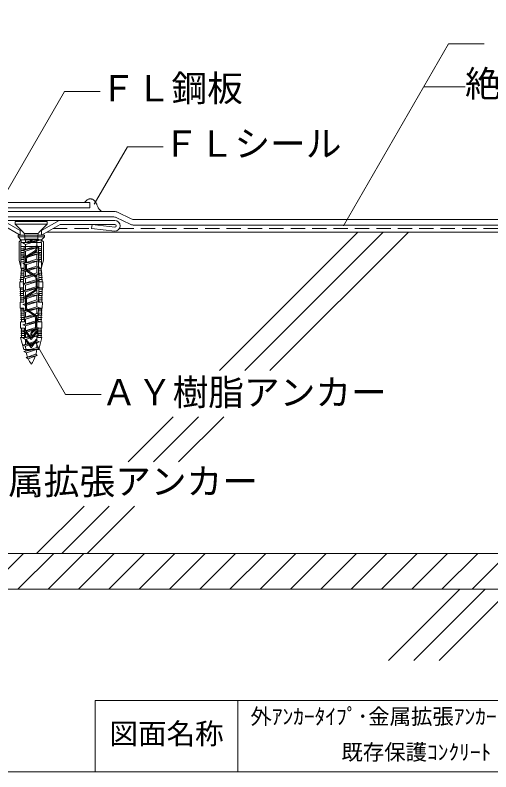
# Model space of a CAD drawing. Units: millimetres on the paper, with parts at other scales. Extents: x -135 to 135, y -94 to 92.
# Drawn here: x 3.8 to 70.4, y -88 to 18 of the extents above; entities that cross this region are included whole.
import ezdxf
from ezdxf.enums import TextEntityAlignment as Align

# ---------------------------------------------------------------- set-up
doc = ezdxf.new("R2010")
doc.units = ezdxf.units.MM
doc.linetypes.add('DASHED2', pattern=[3, 2, -1])
for name, color, linetype, lineweight in [('1-3_断熱材', 5, 'DASHED2', 9), ('1-4_リベットルーフ', 3, 'Continuous', 9), ('1-5_ＦＬ鋼板・ディスク', 7, 'Continuous', 9), ('1-6_アンカー類', 7, 'Continuous', 9), ('1-A_元図・躯体', 33, 'Continuous', 18), ('E-1', 7, 'Continuous', 9), ('F-F', 7, 'Continuous', 9)]:
    doc.layers.add(name, color=color, linetype=linetype, lineweight=lineweight)
doc.layers.add('E-0', color=7, linetype='Continuous')
doc.styles.add('ＭＳ ゴシック', font='')
doc.styles.get('ＭＳ ゴシック').set_extended_font_data('MS Gothic')

msp = doc.modelspace()

# ---------------------------------------------------------------- linework, layer by layer
at = {"layer": '1-3_断熱材'}
for p, q in [((9.099, -11.918), (14.771, -11.918)), ((18.404, -11.918), (95.598, -11.918))]:
    msp.add_line(p, q, dxfattribs=at)
at = {"layer": '1-4_リベットルーフ'}
for p, q in [((-8.693, -8.285), (14.26, -8.285)), ((14.26, -9.035), (14.26, -8.285)), ((-8.894, -9.035), (14.26, -9.035)), ((17.702, -9.535), (-5.74, -9.535)), ((17.53, -10.285), (-5.74, -10.285)), ((19.895, -11.318), (17.965, -10.385)), ((20.067, -10.568), (18.137, -9.635)), ((20.33, -11.418), (95.598, -11.418)), ((20.502, -10.668), (95.598, -10.668))]:
    msp.add_line(p, q, dxfattribs=at)
msp.add_lwpolyline([(13.55, -8.22), (13.599, -8.167), (13.685, -8.076), (13.773, -7.991), (13.864, -7.914), (13.961, -7.849), (14.064, -7.799), (14.128, -7.778), (14.165, -7.769), (14.23, -7.759), (14.296, -7.755), (14.364, -7.756), (14.431, -7.764), (14.497, -7.777), (14.534, -7.787), (14.617, -7.817), (14.75, -7.889), (14.871, -7.983), (14.978, -8.095), (15.072, -8.22), (15.153, -8.356), (15.193, -8.437), (15.218, -8.493), (15.257, -8.59), (15.293, -8.686), (15.328, -8.782), (15.366, -8.875), (15.409, -8.965), (15.437, -9.015), (15.471, -9.068), (15.536, -9.155), (15.609, -9.237), (15.688, -9.317), (15.771, -9.393), (15.856, -9.468), (15.907, -9.512)], dxfattribs=at)
for centre, start, end in [((17.702, -10.535), 64.20016, 90), ((17.53, -11.285), 64.20016, 90), ((20.502, -9.668), 244.20016, 270), ((20.33, -10.418), 244.20016, 270)]:
    msp.add_arc(centre, 1, start, end, dxfattribs=at)
at = {"layer": '1-5_ＦＬ鋼板・ディスク'}
for p, q in [((-5.74, -10.785), (17.759, -10.785)), ((4.509, -12.835), (1.911, -11.335)), ((4.509, -12.2), (2.059, -10.785)), ((7.509, -12.2), (9.96, -10.785)), ((7.509, -12.835), (10.107, -11.335)), ((10.107, -11.335), (17.759, -11.335)), ((14.576, -11.339), (14.509, -11.885)), ((17.782, -11.734), (14.576, -11.339)), ((4.509, -12.2), (4.509, -12.835)), ((7.509, -12.2), (7.509, -12.835)), ((17.759, -12.285), (14.509, -11.885))]:
    msp.add_line(p, q, dxfattribs=at)
for radius, start in [(0.75, 270), (0.2, 276.59439)]:
    msp.add_arc((17.759, -11.535), radius, start, 90, dxfattribs=at)
at = {"layer": '1-6_アンカー類', "color": 4}
for p, q in [((3.801, -10.918), (3.801, -11.288)), ((8.301, -10.918), (3.801, -10.918)), ((4.984, -12.471), (3.801, -11.288)), ((7.117, -12.471), (8.301, -11.288)), ((6.971, -12.618), (5.131, -12.618)), ((6.675, -13.418), (4.888, -13.973)), ((5.131, -12.825), (5.131, -13.418)), ((6.971, -13.418), (5.131, -13.418)), ((5.252, -13.418), (5.252, -13.86)), ((6.85, -13.641), (6.85, -14.313)), ((6.971, -12.825), (6.971, -13.418)), ((7.215, -13.527), (6.971, -13.418)), ((6.85, -14.313), (4.888, -14.923)), ((7.215, -14.477), (4.888, -14.923)), ((5.252, -14.138), (5.252, -14.81)), ((7.215, -14.477), (6.85, -14.313)), ((6.85, -14.591), (6.85, -15.262)), ((6.852, -15.262), (4.89, -15.873)), ((7.217, -15.427), (4.89, -15.873)), ((5.252, -15.088), (5.252, -15.76)), ((6.85, -15.541), (6.85, -16.213)), ((7.217, -15.427), (6.852, -15.262)), ((6.85, -16.213), (4.888, -16.823)), ((7.215, -16.377), (4.888, -16.823)), ((5.252, -16.036), (5.252, -16.71)), ((7.215, -16.377), (6.85, -16.213)), ((6.85, -16.491), (6.85, -17.165)), ((6.85, -17.165), (4.888, -17.775)), ((7.215, -17.329), (4.888, -17.775)), ((5.252, -16.988), (5.252, -17.662)), ((5.252, -17.939), (5.252, -18.612)), ((7.215, -17.329), (6.85, -17.165)), ((6.85, -17.442), (6.85, -18.114)), ((6.85, -19.064), (4.888, -19.675)), ((6.852, -18.114), (4.89, -18.724)), ((7.217, -18.278), (4.89, -18.724)), ((5.252, -18.889), (5.252, -19.562)), ((6.85, -18.392), (6.85, -19.064)), ((7.215, -19.229), (6.85, -19.064)), ((7.217, -18.278), (6.852, -18.114)), ((7.215, -19.229), (4.888, -19.675)), ((6.85, -20.016), (4.888, -20.626)), ((5.252, -19.839), (5.252, -20.513)), ((6.85, -19.342), (6.85, -20.016)), ((7.215, -20.18), (6.85, -20.016)), ((7.215, -20.18), (4.888, -20.626)), ((6.85, -20.967), (4.888, -21.578)), ((7.215, -21.132), (4.888, -21.578)), ((5.252, -20.791), (5.252, -21.465)), ((6.85, -20.294), (6.85, -20.967)), ((7.215, -21.132), (6.85, -20.967)), ((6.85, -21.917), (4.888, -22.528)), ((7.215, -22.082), (4.888, -22.528)), ((5.252, -21.742), (5.252, -22.415)), ((6.85, -21.245), (6.85, -21.917)), ((7.215, -22.082), (6.85, -21.917)), ((6.85, -22.195), (6.85, -22.867)), ((6.85, -22.867), (4.888, -23.478)), ((7.215, -23.032), (4.888, -23.478)), ((5.252, -22.692), (5.252, -23.365)), ((7.215, -23.032), (6.85, -22.867)), ((6.85, -23.145), (6.85, -23.817)), ((6.852, -23.817), (4.89, -24.427)), ((7.217, -23.981), (4.89, -24.427)), ((5.252, -23.642), (5.252, -24.315)), ((6.85, -24.095), (6.85, -24.767)), ((7.217, -23.981), (6.852, -23.817)), ((6.85, -24.767), (4.888, -25.378)), ((7.215, -24.932), (4.888, -25.378)), ((5.252, -24.591), (5.252, -25.264)), ((7.215, -24.932), (6.85, -24.767)), ((6.85, -25.045), (6.85, -25.717)), ((6.85, -25.717), (4.888, -26.328)), ((7.215, -25.882), (4.888, -26.328)), ((5.252, -25.542), (5.252, -26.214)), ((5.252, -26.492), (5.252, -27.164)), ((7.215, -25.882), (6.85, -25.717)), ((6.85, -25.995), (6.85, -26.667)), ((6.85, -26.667), (4.888, -27.278)), ((7.215, -26.832), (4.888, -27.278)), ((5.252, -27.442), (5.252, -28.114)), ((7.215, -26.832), (6.85, -26.667)), ((6.85, -26.945), (6.85, -27.617)), ((6.85, -27.617), (4.888, -28.228)), ((7.215, -27.782), (4.888, -28.228)), ((6.843, -28.567), (5.007, -29.153)), ((7.208, -28.732), (6.843, -28.567)), ((7.215, -27.782), (6.85, -27.617)), ((6.85, -27.895), (6.85, -28.381)), ((6.873, -29.684), (5.353, -29.975))]:
    msp.add_line(p, q, dxfattribs=at)
at = {"layer": '1-6_アンカー類'}
for p, q in [((4.218, -13.082), (4.218, -12.857)), ((7.893, -12.857), (4.218, -12.857)), ((7.893, -13.082), (4.218, -13.082)), ((4.611, -13.507), (4.218, -13.082)), ((4.661, -13.507), (4.361, -13.757)), ((4.361, -16.357), (4.361, -13.757)), ((7.501, -13.507), (4.611, -13.507)), ((4.661, -13.857), (4.661, -13.507)), ((5.931, -13.857), (5.931, -13.507)), ((5.931, -13.857), (6.056, -13.757)), ((6.181, -13.857), (6.056, -13.757)), ((6.181, -13.857), (6.181, -13.507)), ((7.751, -13.757), (7.451, -13.507)), ((7.451, -13.857), (7.451, -13.507)), ((7.501, -13.507), (7.893, -13.082)), ((7.751, -16.357), (7.751, -13.757)), ((7.893, -13.082), (7.893, -12.857)), ((7.501, -13.857), (4.611, -13.857)), ((4.611, -17.457), (4.611, -13.857)), ((7.501, -14.407), (4.611, -14.407)), ((5.056, -14.757), (4.611, -14.757)), ((5.056, -17.457), (5.056, -14.407)), ((6.731, -14.659), (6.731, -14.407)), ((6.881, -14.659), (6.881, -14.407)), ((7.056, -17.457), (7.056, -14.407)), ((7.501, -14.757), (7.056, -14.757)), ((7.501, -17.457), (7.501, -13.857)), ((5.069, -15.007), (4.611, -15.007)), ((5.056, -15.257), (4.611, -15.257)), ((5.056, -15.507), (4.611, -15.507)), ((5.056, -15.757), (4.611, -15.757)), ((5.528, -15.708), (6.502, -15.079)), ((5.609, -15.834), (6.583, -15.205)), ((7.501, -15.007), (7.056, -15.007)), ((7.501, -15.257), (7.056, -15.257)), ((7.501, -15.507), (7.056, -15.507)), ((7.501, -15.757), (7.056, -15.757)), ((4.611, -17.307), (4.361, -16.357)), ((5.056, -16.007), (4.611, -16.007)), ((5.056, -16.257), (4.611, -16.257)), ((5.056, -16.557), (4.611, -16.557)), ((5.231, -16.707), (5.231, -16.254)), ((5.381, -16.707), (5.231, -16.707)), ((5.381, -16.707), (5.381, -16.254)), ((7.501, -16.007), (7.056, -16.007)), ((7.501, -16.257), (7.056, -16.257)), ((7.501, -16.557), (7.056, -16.557)), ((7.751, -16.357), (7.501, -17.307)), ((4.524, -19.357), (4.691, -17.457)), ((5.041, -17.857), (4.579, -17.857)), ((5.052, -17.557), (4.606, -17.557)), ((5.056, -17.457), (4.611, -17.457)), ((4.985, -19.357), (5.056, -17.457)), ((5.231, -17.409), (5.231, -16.957)), ((5.381, -16.957), (5.231, -16.957)), ((5.381, -17.409), (5.381, -16.957)), ((5.528, -17.955), (6.502, -18.584)), ((5.609, -17.829), (6.583, -18.458)), ((7.501, -17.457), (7.056, -17.457)), ((7.126, -19.359), (7.056, -17.457)), ((7.505, -17.557), (7.056, -17.557)), ((7.532, -17.857), (7.07, -17.857)), ((7.587, -19.357), (7.42, -17.457)), ((4.996, -19.057), (4.474, -19.057)), ((5.007, -18.757), (4.5, -18.757)), ((5.018, -18.457), (4.527, -18.457)), ((5.03, -18.157), (4.553, -18.157)), ((6.731, -20.159), (6.731, -19.004)), ((6.881, -20.159), (6.881, -19.004)), ((7.558, -18.157), (7.081, -18.157)), ((7.584, -18.457), (7.093, -18.457)), ((7.611, -18.757), (7.104, -18.757)), ((7.637, -19.057), (7.115, -19.057)), ((4.443, -20.207), (4.443, -19.357)), ((4.985, -19.357), (4.443, -19.357)), ((4.981, -20.207), (4.985, -19.353)), ((7.668, -19.357), (7.126, -19.357)), ((7.131, -20.207), (7.126, -19.359)), ((7.668, -20.207), (7.668, -19.357)), ((4.981, -20.207), (4.443, -20.207)), ((4.986, -20.407), (4.452, -20.407)), ((4.993, -20.707), (4.46, -20.707)), ((5.001, -21.007), (4.467, -21.007)), ((4.574, -22.207), (4.524, -20.207)), ((5.031, -22.207), (4.981, -20.207)), ((5.528, -21.208), (6.502, -20.579)), ((5.609, -21.334), (6.583, -20.705)), ((7.081, -22.207), (7.131, -20.207)), ((7.644, -21.007), (7.111, -21.007)), ((7.651, -20.707), (7.118, -20.707)), ((7.659, -20.407), (7.126, -20.407)), ((7.668, -20.207), (7.131, -20.207)), ((7.537, -22.207), (7.587, -20.207)), ((5.008, -21.307), (4.475, -21.307)), ((5.016, -21.607), (4.482, -21.607)), ((5.023, -21.907), (4.49, -21.907)), ((5.031, -22.207), (4.493, -22.207)), ((5.231, -22.909), (5.231, -21.754)), ((5.381, -22.909), (5.381, -21.754)), ((7.618, -22.207), (7.081, -22.207)), ((7.621, -21.907), (7.088, -21.907)), ((7.636, -21.307), (7.103, -21.307)), ((7.629, -21.607), (7.104, -21.607)), ((7.599, -23.057), (7.618, -22.207)), ((5.037, -23.207), (4.523, -23.207)), ((4.681, -24.957), (4.593, -23.057)), ((5.118, -24.957), (5.031, -23.057)), ((6.993, -24.957), (7.081, -23.057)), ((7.588, -23.207), (7.069, -23.207)), ((7.599, -23.057), (7.081, -23.057)), ((7.431, -24.957), (7.474, -23.057)), ((5.049, -23.457), (4.528, -23.457)), ((5.072, -23.757), (4.533, -23.757)), ((5.083, -24.057), (4.539, -24.057)), ((5.095, -24.357), (4.544, -24.357)), ((5.528, -23.455), (6.402, -24.02)), ((5.609, -23.329), (6.483, -23.894)), ((7.562, -24.357), (7.016, -24.357)), ((7.568, -24.057), (7.028, -24.057)), ((7.575, -23.757), (7.039, -23.757)), ((7.582, -23.457), (7.062, -23.457)), ((5.106, -24.657), (4.55, -24.657)), ((4.556, -25.857), (4.556, -24.957)), ((5.118, -24.957), (4.556, -24.957)), ((6.631, -25.724), (6.631, -24.44)), ((6.781, -25.724), (6.781, -24.44)), ((7.556, -24.957), (6.993, -24.957)), ((7.555, -24.657), (7.005, -24.657)), ((7.556, -25.857), (7.556, -24.957)), ((5.118, -25.857), (4.556, -25.857)), ((5.118, -26.132), (4.593, -26.132)), ((5.118, -26.382), (4.593, -26.382)), ((4.681, -27.157), (4.681, -25.857)), ((5.118, -27.157), (5.118, -25.857)), ((5.306, -26.305), (5.306, -26.397)), ((6.056, -27.207), (5.35, -26.29)), ((6.056, -27.207), (6.761, -26.29)), ((6.278, -26.224), (6.402, -26.144)), ((6.359, -26.35), (6.483, -26.27)), ((6.806, -26.305), (6.806, -26.397)), ((6.993, -27.157), (6.993, -25.857)), ((7.556, -25.857), (6.993, -25.857)), ((7.518, -26.132), (6.993, -26.132)), ((7.518, -26.382), (6.993, -26.382)), ((7.431, -27.157), (7.431, -25.857)), ((5.006, -28.857), (4.556, -27.157)), ((5.118, -27.157), (4.556, -27.157)), ((5.118, -26.632), (4.593, -26.632)), ((5.118, -26.882), (4.593, -26.882)), ((5.306, -27.455), (5.306, -27.547)), ((6.056, -28.357), (5.35, -27.44)), ((6.056, -27.457), (5.357, -26.549)), ((5.981, -26.857), (5.981, -26.77)), ((6.131, -26.857), (5.981, -26.857)), ((6.056, -27.457), (6.754, -26.549)), ((6.056, -28.357), (6.761, -27.44)), ((6.131, -26.857), (6.131, -26.77)), ((6.806, -27.455), (6.806, -27.547)), ((7.518, -26.632), (6.993, -26.632)), ((7.518, -26.882), (6.993, -26.882)), ((7.555, -27.157), (6.993, -27.157)), ((7.106, -28.857), (7.556, -27.157)), ((6.056, -28.607), (5.357, -27.699)), ((6.056, -28.607), (6.754, -27.699)), ((7.106, -28.857), (5.006, -28.857))]:
    msp.add_line(p, q, dxfattribs=at)
at = {"layer": '1-6_アンカー類', "color": 4}
for points in [[(8.301, -10.918), (8.301, -11.288), (3.801, -11.288)], [(4.888, -14.923), (5.252, -15.088), (7.215, -14.477)], [(4.89, -15.873), (5.254, -16.037), (7.217, -15.427)], [(4.888, -16.823), (5.252, -16.988), (7.215, -16.377)], [(4.888, -17.775), (5.252, -17.939), (7.215, -17.329)], [(4.89, -18.724), (5.254, -18.889), (7.217, -18.278)], [(4.888, -19.675), (5.252, -19.839), (7.215, -19.229)], [(4.888, -20.626), (5.252, -20.791), (7.215, -20.18)], [(4.888, -21.578), (5.252, -21.742), (7.215, -21.132)], [(4.888, -22.528), (5.252, -22.692), (7.215, -22.082)], [(4.888, -23.478), (5.252, -23.642), (7.215, -23.032)], [(4.89, -24.427), (5.254, -24.591), (7.217, -23.981)], [(4.888, -25.378), (5.252, -25.542), (7.215, -24.932)], [(4.888, -26.328), (5.252, -26.492), (7.215, -25.882)], [(4.888, -27.278), (5.252, -27.442), (7.215, -26.832)], [(4.888, -28.228), (5.252, -28.392), (7.215, -27.782)], [(6.688, -29.52), (5.353, -29.975), (5.635, -30.157)], [(5.635, -30.157), (6.873, -29.684), (6.688, -29.52)]]:
    msp.add_lwpolyline(points, dxfattribs=at)
for points in [[(7.215, -13.527), (4.888, -13.973), (5.252, -14.138)], [(5.368, -29.316), (7.208, -28.732), (5.007, -29.153)]]:
    msp.add_lwpolyline(points, close=True, dxfattribs=at)
at = {"layer": '1-6_アンカー類'}
for points in [[(6.181, -13.507), (6.056, -13.757), (5.931, -13.507)], [(5.031, -23.057), (4.512, -23.057), (4.493, -22.207)]]:
    msp.add_lwpolyline(points, dxfattribs=at)
at = {"layer": '1-6_アンカー類', "color": 4}
for centre, radius, start, end in [((4.631, -12.825), 0.5, 360, 45), ((7.471, -12.825), 0.5, 135, 180), ((9.942, -28.298), 4.691, 181.1526, 189.30247), ((2.159, -28.298), 4.691, 356.70432, 358.98114), ((9.942, -28.298), 4.691, 192.55761, 200.13326), ((2.159, -28.298), 4.691, 344.90057, 353.16462), ((9.942, -28.298), 4.691, 203.35211, 213.95053), ((2.159, -28.298), 4.691, 326.04947, 341.51092)]:
    msp.add_arc(centre, radius, start, end, dxfattribs=at)
at = {"layer": '1-6_アンカー類'}
for centre, radius, start, end in [((6.231, -14.659), 0.5, 302.8584, 360), ((6.231, -14.659), 0.65, 302.8584, 360), ((5.881, -16.254), 0.65, 122.8584, 180), ((5.881, -16.254), 0.5, 122.8584, 180), ((5.881, -17.409), 0.65, 180, 237.1416), ((5.881, -17.409), 0.5, 180, 237.1416), ((6.231, -19.004), 0.5, 360, 57.1416), ((6.231, -19.004), 0.65, 360, 57.1416), ((6.231, -20.159), 0.5, 302.8584, 360), ((6.231, -20.159), 0.65, 302.8584, 0), ((5.881, -21.754), 0.65, 122.8584, 180), ((5.881, -21.754), 0.5, 122.8584, 180), ((5.881, -22.909), 0.65, 180, 237.1416), ((5.881, -22.909), 0.5, 180, 237.1416), ((6.131, -24.44), 0.5, 360, 57.1416), ((6.131, -24.44), 0.65, 360, 57.1416), ((5.331, -26.305), 0.025, 37.56859, 180), ((5.556, -26.397), 0.25, 180, 217.56859), ((6.631, -26.77), 0.65, 122.8584, 180), ((6.631, -26.77), 0.5, 122.8584, 180), ((6.131, -25.724), 0.5, 302.8584, 360), ((6.131, -25.724), 0.65, 302.8584, 360), ((6.556, -26.397), 0.25, 322.43141, 360), ((6.781, -26.305), 0.025, 360, 142.43141), ((5.331, -27.455), 0.025, 37.56859, 180), ((5.556, -27.547), 0.25, 180, 217.56859), ((6.556, -27.547), 0.25, 322.43141, 360), ((6.781, -27.455), 0.025, 360, 142.43141)]:
    msp.add_arc(centre, radius, start, end, dxfattribs=at)
at = {"layer": '1-A_元図・躯体', "color": 7, "lineweight": 9}
for p, q in [((8.233, -12.418), (95.598, -12.418)), ((51.809, -12.418), (32.424, -31.802)), ((55.345, -12.418), (35.96, -31.802)), ((58.88, -12.418), (39.495, -31.802)), ((25.951, -38.275), (19.624, -44.602)), ((29.487, -38.275), (23.16, -44.602)), ((33.023, -38.275), (26.695, -44.602)), ((13.442, -50.784), (6.809, -57.418)), ((16.978, -50.784), (10.345, -57.418)), ((20.513, -50.784), (13.88, -57.418)), ((66.11, -62.418), (56.11, -72.418)), ((69.646, -62.418), (59.646, -72.418)), ((73.181, -62.418), (63.181, -72.418))]:
    msp.add_line(p, q, dxfattribs=at)
at = {"layer": '1-A_元図・躯体'}
for p, q in [((-96.902, -57.418), (95.598, -57.418)), ((-0.05, -62.418), (4.95, -57.418)), ((4.193, -62.418), (9.193, -57.418)), ((8.436, -62.418), (13.436, -57.418)), ((12.678, -62.418), (17.678, -57.418)), ((16.921, -62.418), (21.921, -57.418)), ((21.163, -62.418), (26.163, -57.418)), ((25.406, -62.418), (30.406, -57.418)), ((29.649, -62.418), (34.649, -57.418)), ((33.891, -62.418), (38.891, -57.418)), ((38.134, -62.418), (43.134, -57.418)), ((42.377, -62.418), (47.377, -57.418)), ((46.619, -62.418), (51.619, -57.418)), ((50.862, -62.418), (55.862, -57.418)), ((55.105, -62.418), (60.105, -57.418)), ((59.347, -62.418), (64.347, -57.418)), ((63.59, -62.418), (68.59, -57.418)), ((67.833, -62.418), (72.833, -57.418)), ((-96.902, -62.418), (95.598, -62.418))]:
    msp.add_line(p, q, dxfattribs=at)
at = {"layer": 'E-1'}
for p, q in [((61.046, 7.949), (66.82, 7.949)), ((0.096, -11.075), (10.704, 7.299)), ((10.704, 7.299), (15.704, 7.299)), ((14.881, -8.48), (19.516, -0.451)), ((19.516, -0.451), (24.516, -0.451))]:
    msp.add_line(p, q, dxfattribs=at)
for points in [[(49.795, -11.54), (64.51, 13.949), (69.51, 13.949)], [(6.599, -27.771), (10.854, -35.142), (15.854, -35.142)]]:
    msp.add_lwpolyline(points, dxfattribs=at)
at = {"layer": 'F-F'}
for p, q in [((15, -88), (15, -78)), ((135, -78), (15, -78)), ((35, -88), (35, -78))]:
    msp.add_line(p, q, dxfattribs=at)
msp.add_lwpolyline([(-135, 92), (135, 92), (135, -88), (-135, -88)], dxfattribs=at)

# ---------------------------------------------------------------- texts
at = {"layer": 'E-0', "style": 'ＭＳ ゴシック'}
for s, height, p in [('外ｱﾝｶｰﾀｲﾌﾟ･金属拡張ｱﾝｶｰ（改修）', 2.199, (36.75, -82)), ('図面名称', 2.933, (17, -85)), ('既存保護ｺﾝｸﾘｰﾄ', 2.199, (49.5, -87))]:
    msp.add_text(s, height=height, dxfattribs=at).set_placement(p, align=Align.BOTTOM_LEFT)
at = {"layer": 'E-1', "style": 'ＭＳ ゴシック'}
for s, p in [('絶縁シート', (66.82, 5.449)), ('ＦＬ鋼板', (15.704, 4.799)), ('ＦＬシール', (24.516, -2.951)), ('ＡＹ樹脂アンカー', (15.857, -37.775)), ('金属拡張アンカー', (-2.194, -50.246))]:
    msp.add_text(s, height=3.666, dxfattribs=at).set_placement(p, align=Align.BOTTOM_LEFT)

doc.saveas('drawing.dxf')
